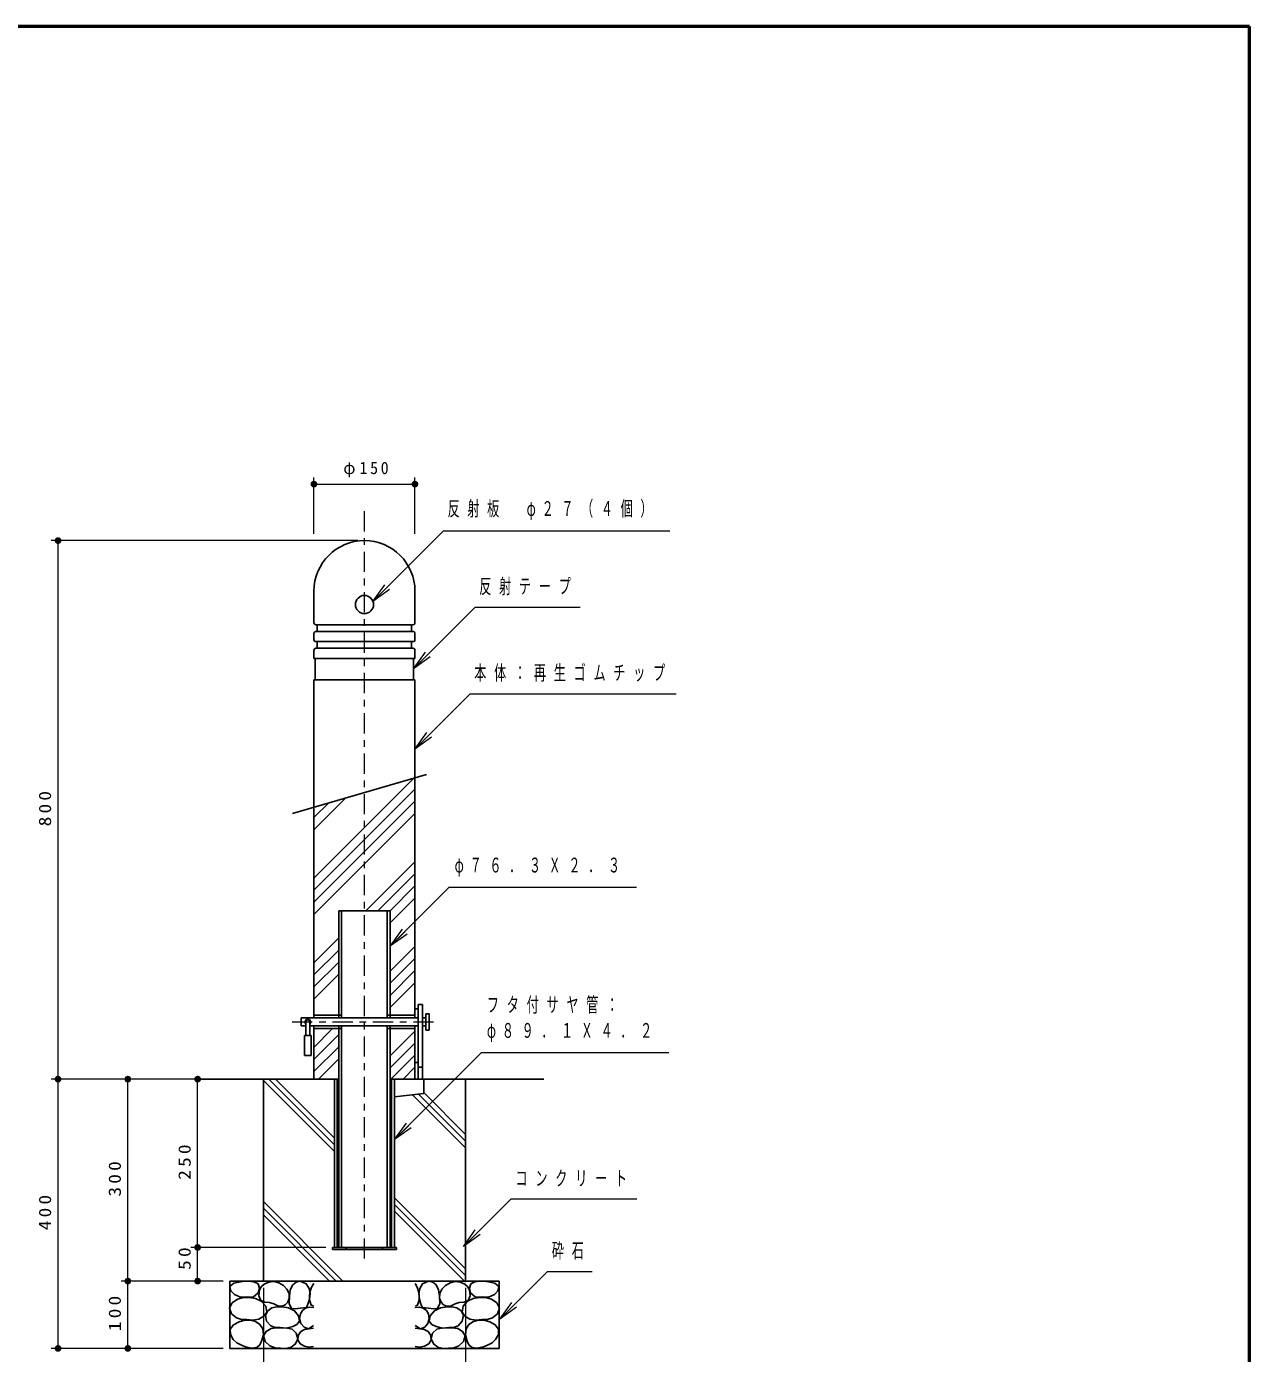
# Model space of a CAD drawing. Units: millimetres on the paper, scale 1:10. Extents: x -365 to 10, y -47 to 257.
# Drawn here: x -181.6 to 0, y 59.9 to 257 of the extents above; entities that cross this region are included whole.
import ezdxf

# ---------------------------------------------------------------- set-up
doc = ezdxf.new("R2010")
doc.units = ezdxf.units.MM
doc.linetypes.add('USER2', pattern=[6, 3, -1, 1, -1])
doc.layers.add('LY_1', color=7, linetype='Continuous', lineweight=25)
doc.layers.add('LY_2', color=7, linetype='Continuous', lineweight=13)
doc.styles.add('ＭＳ ゴシック', font='')
doc.styles.get('ＭＳ ゴシック').set_extended_font_data('MS Gothic')

# ---------------------------------------------------------------- blocks, each defined once
blk = doc.blocks.new('filled_dot')
at = {"color": 0, "linetype": 'Continuous', "lineweight": -2, "const_width": 1.25}
blk.add_lwpolyline([(-0.625, 0, 1), (0.625, 0, 1)], format="xyb", close=True, dxfattribs=at)

msp = doc.modelspace()

# ---------------------------------------------------------------- linework, layer by layer
at = {"layer": 'LY_1', "lineweight": 13}
for p, q in [((-138.91, 181.632), (-138.91, 190.019)), ((-123.91, 181.632), (-123.91, 190.019)), ((-138.91, 189.019), (-123.91, 189.019)), ((-132.41, 180.632), (-177.904, 180.632)), ((-176.904, 100.632), (-176.904, 180.632)), ((-130.148, 171.609), (-128.38, 174.084)), ((-130.148, 171.609), (-128.026, 173.731)), ((-127.673, 173.377), (-130.148, 171.609)), ((-124.11, 161.584), (-122.343, 164.059)), ((-124.11, 161.584), (-121.989, 163.705)), ((-121.636, 163.352), (-124.11, 161.584)), ((-123.91, 149.675), (-122.143, 152.15)), ((-123.91, 149.675), (-121.789, 151.797)), ((-121.436, 151.443), (-123.91, 149.675)), ((-138.91, 130.497), (-124.037, 145.37)), ((-138.91, 128.701), (-123.91, 143.701)), ((-138.91, 137.681), (-134.18, 142.412)), ((-138.91, 126.905), (-123.91, 141.905)), ((-138.91, 139.477), (-136.715, 141.672)), ((-138.91, 125.109), (-123.91, 140.109)), ((-131.204, 125.632), (-123.91, 132.925)), ((-129.408, 125.632), (-123.91, 131.129)), ((-127.612, 125.632), (-123.91, 129.333)), ((-127.595, 123.852), (-123.91, 127.537)), ((-127.53, 120.413), (-125.762, 122.888)), ((-127.53, 120.413), (-125.408, 122.534)), ((-138.91, 117.925), (-135.225, 121.61)), ((-127.595, 116.667), (-123.91, 120.352)), ((-125.055, 122.181), (-127.53, 120.413)), ((-138.91, 116.129), (-135.225, 119.814)), ((-127.595, 114.871), (-123.91, 118.556)), ((-138.91, 114.333), (-135.225, 118.018)), ((-127.595, 113.075), (-123.91, 116.76)), ((-138.91, 112.537), (-135.225, 116.222)), ((-127.595, 111.279), (-123.91, 114.964)), ((-138.91, 105.352), (-136.131, 108.132)), ((-138.91, 103.556), (-135.225, 107.241)), ((-127.595, 104.095), (-123.91, 107.78)), ((-138.91, 101.76), (-135.225, 105.445)), ((-127.595, 102.299), (-123.91, 105.984)), ((-138.243, 100.632), (-135.225, 103.649)), ((-127.467, 100.632), (-123.91, 104.188)), ((-156.636, 100.632), (-177.904, 100.632)), ((-176.904, 60.632), (-176.904, 100.632)), ((-166.541, 70.632), (-166.541, 100.632)), ((-156.636, 100.632), (-157.178, 100.632)), ((-156.178, 75.632), (-156.178, 100.632)), ((-146.589, 100.632), (-135.865, 89.908)), ((-145.599, 100.632), (-135.865, 90.898)), ((-144.609, 100.632), (-135.865, 91.888)), ((-125.671, 100.632), (-123.91, 102.392)), ((-122.61, 98.633), (-116.41, 92.433)), ((-124.269, 98.311), (-116.41, 90.453)), ((-123.375, 98.407), (-116.41, 91.443)), ((-126.955, 91.642), (-125.188, 94.117)), ((-126.955, 91.642), (-124.834, 93.763)), ((-124.481, 93.41), (-126.955, 91.642)), ((-126.955, 82.978), (-116.41, 72.433)), ((-146.41, 82.433), (-134.609, 70.632)), ((-146.41, 81.443), (-135.599, 70.632)), ((-126.955, 81.988), (-116.41, 71.443)), ((-126.955, 80.998), (-116.41, 70.453)), ((-146.41, 80.453), (-136.589, 70.632)), ((-116.715, 75.781), (-114.947, 78.256)), ((-116.715, 75.781), (-114.594, 77.902)), ((-114.24, 77.548), (-116.715, 75.781)), ((-137.16, 75.632), (-157.178, 75.632)), ((-156.178, 70.632), (-156.178, 75.632)), ((-152.41, 70.632), (-167.541, 70.632)), ((-166.541, 60.632), (-166.541, 70.632)), ((-152.41, 70.632), (-157.178, 70.632)), ((-146.41, 69.632), (-146.41, 49.571)), ((-116.41, 69.632), (-116.41, 49.571)), ((-111.316, 64.983), (-109.548, 67.458)), ((-111.316, 64.983), (-109.195, 67.105)), ((-108.841, 66.751), (-111.316, 64.983)), ((-152.41, 60.632), (-177.904, 60.632))]:
    msp.add_line(p, q, dxfattribs=at)
at = {"layer": 'LY_1', "linetype": 'USER2', "lineweight": 13}
for p, q in [((-131.41, 73.984), (-131.41, 185.632)), ((-142.147, 109.132), (-120.397, 109.132))]:
    msp.add_line(p, q, dxfattribs=at)
at = {"layer": 'LY_1'}
for p, q in [((-138.91, 168.432), (-138.91, 173.132)), ((-123.91, 168.432), (-123.91, 173.132)), ((-138.61, 168.132), (-124.21, 168.132)), ((-138.41, 167.132), (-138.41, 168.132)), ((-124.41, 167.132), (-124.41, 168.132)), ((-138.91, 165.932), (-138.91, 166.832)), ((-138.61, 167.132), (-124.21, 167.132)), ((-138.61, 165.632), (-124.21, 165.632)), ((-138.41, 164.632), (-138.41, 165.632)), ((-124.41, 164.632), (-124.41, 165.632)), ((-123.91, 165.932), (-123.91, 166.832)), ((-138.91, 163.132), (-138.91, 164.332)), ((-138.61, 164.632), (-124.21, 164.632)), ((-123.91, 163.132), (-123.91, 164.332)), ((-138.91, 163.132), (-123.91, 163.132)), ((-138.71, 159.932), (-138.71, 163.132)), ((-124.11, 159.932), (-124.11, 163.132)), ((-138.91, 159.932), (-123.91, 159.932)), ((-138.91, 109.732), (-138.91, 159.932)), ((-123.91, 109.732), (-123.91, 159.932)), ((-122.188, 145.91), (-142.085, 140.106)), ((-135.225, 125.632), (-127.595, 125.632)), ((-135.225, 109.732), (-135.225, 125.632)), ((-134.805, 109.732), (-134.805, 125.632)), ((-128.015, 109.732), (-128.015, 125.632)), ((-127.595, 109.732), (-127.595, 125.632)), ((-123.91, 111.082), (-123.41, 111.082)), ((-123.41, 111.732), (-122.81, 111.732)), ((-123.41, 100.632), (-123.41, 111.732)), ((-122.81, 100.632), (-122.81, 111.732)), ((-140.81, 109.732), (-123.41, 109.732)), ((-140.81, 108.532), (-140.81, 109.732)), ((-140.81, 108.532), (-140.11, 108.532)), ((-140.11, 109.132), (-140.11, 107.132)), ((-139.51, 109.132), (-139.51, 107.132)), ((-139.51, 108.532), (-123.41, 108.532)), ((-138.91, 110.132), (-134.805, 110.132)), ((-138.91, 100.632), (-138.91, 108.532)), ((-135.225, 75.632), (-135.225, 108.532)), ((-134.805, 75.632), (-134.805, 108.532)), ((-128.015, 110.132), (-123.91, 110.132)), ((-128.015, 75.632), (-128.015, 108.532)), ((-127.595, 75.632), (-127.595, 108.532)), ((-123.91, 100.632), (-123.91, 108.532)), ((-122.81, 109.732), (-122.31, 109.732)), ((-122.81, 108.532), (-122.31, 108.532)), ((-122.31, 110.332), (-121.81, 110.332)), ((-122.31, 107.932), (-122.31, 110.332)), ((-121.81, 107.932), (-121.81, 110.332)), ((-140.31, 107.132), (-139.31, 107.132)), ((-140.31, 104.132), (-140.31, 107.132)), ((-139.31, 104.132), (-139.31, 107.132)), ((-138.91, 108.132), (-134.805, 108.132)), ((-128.015, 108.132), (-123.91, 108.132)), ((-122.31, 107.932), (-121.81, 107.932)), ((-140.31, 104.132), (-139.31, 104.132)), ((-123.91, 103.082), (-123.41, 103.082)), ((-155.636, 100.632), (-135.225, 100.632)), ((-146.41, 70.632), (-146.41, 100.632)), ((-135.865, 75.632), (-135.865, 100.632)), ((-135.445, 75.632), (-135.445, 100.632)), ((-127.595, 100.632), (-104.788, 100.632)), ((-127.375, 75.632), (-127.375, 100.632)), ((-126.955, 75.632), (-126.955, 100.632)), ((-123.41, 102.432), (-122.81, 102.432)), ((-122.61, 98.489), (-122.61, 100.632)), ((-116.41, 70.632), (-116.41, 100.632)), ((-122.61, 98.489), (-126.955, 98.024)), ((-136.16, 75.632), (-126.66, 75.632)), ((-136.16, 75.312), (-136.16, 75.632)), ((-136.16, 75.312), (-126.66, 75.312)), ((-134.11, 75.312), (-134.11, 75.632)), ((-128.71, 75.312), (-128.71, 75.632)), ((-126.66, 75.312), (-126.66, 75.632)), ((-151.41, 70.632), (-151.41, 60.632)), ((-151.41, 70.632), (-111.41, 70.632)), ((-111.41, 70.632), (-111.41, 60.632)), ((-151.41, 60.632), (-111.41, 60.632))]:
    msp.add_line(p, q, dxfattribs=at)
at = {"layer": 'LY_1', "lineweight": 13}
for points in [[(-130.148, 171.609), (-119.652, 182.105), (-86.062, 182.105)], [(-124.11, 161.584), (-114.957, 170.737), (-99.367, 170.737)], [(-123.91, 149.675), (-115.699, 157.887), (-85.108, 157.887)], [(-127.53, 120.413), (-118.81, 129.133), (-91.016, 129.133)], [(-126.955, 91.642), (-114.026, 104.571), (-86.232, 104.571)], [(-116.715, 75.781), (-109.644, 82.852), (-90.979, 82.852)], [(-111.316, 64.983), (-104.245, 72.054), (-97.58, 72.054)]]:
    msp.add_lwpolyline(points, dxfattribs=at)
at = {"layer": 'LY_1'}
for points in [[(-148.877, 68.282), (-149.815, 68.258), (-150.71, 68.629), (-151.232, 69.206), (-151.38, 69.818), (-150.791, 70.312), (-149.818, 70.537), (-149.203, 70.599), (-148.604, 70.611), (-147.813, 70.544), (-147.192, 70.215), (-147.005, 69.597), (-147.167, 68.901), (-147.91, 68.257)], [(-144.293, 66.969), (-144.867, 67.243), (-145.482, 67.44), (-146.197, 67.523), (-146.795, 67.737), (-147.108, 68.444), (-146.994, 69.323), (-146.709, 69.805), (-146.3, 70.165), (-145.611, 70.481), (-144.863, 70.562), (-144.12, 70.375), (-143.45, 69.967), (-142.926, 69.433), (-142.608, 68.778), (-142.575, 68.117), (-142.806, 67.489), (-143.172, 67.1), (-143.649, 66.894)], [(-140.031, 66.721), (-140.948, 66.622), (-141.666, 66.508), (-142.261, 66.572), (-142.594, 67.305), (-142.558, 68.406), (-142.428, 69.33), (-142.063, 70.066), (-141.563, 70.454), (-140.948, 70.611), (-140.056, 70.24), (-139.623, 69.552), (-139.486, 68.728), (-139.573, 67.953), (-139.808, 67.217)], [(-122.79, 66.721), (-121.873, 66.622), (-121.155, 66.508), (-120.56, 66.572), (-120.227, 67.305), (-120.263, 68.406), (-120.393, 69.33), (-120.758, 70.066), (-121.258, 70.454), (-121.873, 70.611), (-122.765, 70.24), (-123.198, 69.552), (-123.335, 68.728), (-123.247, 67.953), (-123.013, 67.217)], [(-118.528, 66.969), (-117.954, 67.243), (-117.339, 67.44), (-116.624, 67.523), (-116.026, 67.737), (-115.713, 68.444), (-115.827, 69.323), (-116.112, 69.805), (-116.521, 70.165), (-117.21, 70.481), (-117.958, 70.562), (-118.701, 70.375), (-119.371, 69.967), (-119.895, 69.433), (-120.213, 68.778), (-120.246, 68.117), (-120.015, 67.489), (-119.649, 67.1), (-119.172, 66.894)], [(-113.944, 68.282), (-113.006, 68.258), (-112.11, 68.629), (-111.589, 69.206), (-111.441, 69.818), (-112.03, 70.312), (-113.003, 70.537), (-113.617, 70.599), (-114.217, 70.611), (-115.008, 70.544), (-115.629, 70.215), (-115.816, 69.597), (-115.654, 68.901), (-114.91, 68.257)], [(-148.877, 64.937), (-149.653, 64.924), (-150.413, 65.16), (-151.153, 65.783), (-151.454, 66.597), (-151.07, 67.387), (-150.264, 67.96), (-149.378, 68.203), (-148.48, 68.208), (-147.568, 68.057), (-146.721, 67.638), (-146.071, 66.888), (-145.903, 66.027), (-146.329, 65.404), (-147.068, 64.986), (-147.984, 64.816)], [(-113.944, 64.937), (-113.168, 64.924), (-112.408, 65.16), (-111.668, 65.783), (-111.367, 66.597), (-111.751, 67.387), (-112.557, 67.96), (-113.443, 68.203), (-114.341, 68.208), (-115.253, 68.057), (-116.1, 67.638), (-116.749, 66.888), (-116.918, 66.027), (-116.492, 65.404), (-115.753, 64.986), (-114.837, 64.816)], [(-143.946, 63.748), (-144.646, 63.756), (-145.309, 63.995), (-145.938, 64.682), (-146.102, 65.556), (-145.758, 66.205), (-145.135, 66.647), (-144.405, 66.812), (-143.649, 66.795), (-142.68, 66.656), (-141.79, 66.225), (-141.178, 65.496), (-141.047, 64.689), (-141.433, 64.203), (-142.063, 63.871), (-143.016, 63.663)], [(-118.875, 63.748), (-118.175, 63.756), (-117.512, 63.995), (-116.883, 64.682), (-116.719, 65.556), (-117.063, 66.205), (-117.686, 66.647), (-118.416, 66.812), (-119.172, 66.795), (-120.14, 66.656), (-121.031, 66.225), (-121.643, 65.496), (-121.774, 64.689), (-121.388, 64.203), (-120.758, 63.871), (-119.805, 63.663)], [(-148.356, 60.7), (-149.077, 60.873), (-149.769, 61.146), (-150.368, 61.475), (-150.884, 61.939), (-151.299, 62.703), (-151.33, 63.5), (-150.833, 64.136), (-150.017, 64.565), (-149.181, 64.807), (-148.362, 64.849), (-147.588, 64.64), (-146.932, 64.177), (-146.498, 63.525), (-146.412, 62.626), (-146.672, 61.691), (-146.933, 61.173), (-147.316, 60.799), (-147.819, 60.66)], [(-143.872, 60.674), (-144.666, 60.705), (-145.433, 60.996), (-146.145, 61.673), (-146.374, 62.508), (-145.978, 63.151), (-145.259, 63.573), (-144.398, 63.702), (-143.525, 63.672), (-142.821, 63.661), (-142.162, 63.499), (-141.532, 62.884), (-141.319, 62.037), (-141.645, 61.306), (-142.31, 60.798), (-143.086, 60.605)], [(-118.949, 60.674), (-118.155, 60.705), (-117.388, 60.996), (-116.676, 61.673), (-116.447, 62.508), (-116.843, 63.151), (-117.562, 63.573), (-118.423, 63.702), (-119.296, 63.672), (-120, 63.661), (-120.659, 63.499), (-121.289, 62.884), (-121.502, 62.037), (-121.176, 61.306), (-120.51, 60.798), (-119.735, 60.605)], [(-114.464, 60.7), (-113.744, 60.873), (-113.052, 61.146), (-112.453, 61.475), (-111.937, 61.939), (-111.522, 62.703), (-111.491, 63.5), (-111.988, 64.136), (-112.804, 64.565), (-113.64, 64.807), (-114.459, 64.849), (-115.233, 64.64), (-115.889, 64.177), (-116.323, 63.525), (-116.409, 62.626), (-116.149, 61.691), (-115.888, 61.173), (-115.505, 60.799), (-115.002, 60.66)]]:
    msp.add_lwpolyline(points, close=True, dxfattribs=at)
for points in [[(-138.941, 70.289), (-139.25, 69.738), (-139.461, 69.149), (-139.559, 68.516), (-139.56, 67.836), (-139.312, 67.068), (-138.99, 66.944)], [(-123.88, 70.289), (-123.571, 69.738), (-123.36, 69.149), (-123.262, 68.516), (-123.261, 67.836), (-123.509, 67.068), (-123.831, 66.944)], [(-138.965, 64.02), (-139.733, 63.549), (-140.367, 63.764), (-140.849, 64.342), (-141.043, 65.051), (-140.923, 65.755), (-140.615, 66.263), (-140.155, 66.622), (-139.545, 66.765), (-138.916, 66.696)], [(-123.856, 64.02), (-123.087, 63.549), (-122.454, 63.764), (-121.972, 64.342), (-121.778, 65.051), (-121.898, 65.755), (-122.206, 66.263), (-122.666, 66.622), (-123.276, 66.765), (-123.905, 66.696)], [(-138.965, 60.898), (-139.642, 60.819), (-140.328, 60.948), (-140.955, 61.315), (-141.319, 61.889), (-141.26, 62.558), (-140.873, 63.128), (-140.293, 63.424), (-139.634, 63.549), (-138.965, 63.624)], [(-123.856, 60.898), (-123.179, 60.819), (-122.493, 60.948), (-121.866, 61.315), (-121.502, 61.889), (-121.561, 62.558), (-121.948, 63.128), (-122.528, 63.424), (-123.187, 63.549), (-123.856, 63.624)]]:
    msp.add_lwpolyline(points, dxfattribs=at)
msp.add_circle((-131.41, 171.132), 1.35, dxfattribs=at)
for centre, radius, start, end in [((-131.41, 173.132), 7.5, 0, 180), ((-138.61, 168.432), 0.3, 179.99999, 270), ((-124.21, 168.432), 0.3, 270, 0), ((-138.61, 166.832), 0.3, 90, 180), ((-138.61, 165.932), 0.3, 179.99999, 270), ((-124.21, 166.832), 0.3, 0, 90), ((-124.21, 165.932), 0.3, 270, 0), ((-138.61, 164.332), 0.3, 90, 180), ((-124.21, 164.332), 0.3, 0, 90), ((-139.81, 109.132), 0.4, 318.59038, 221.40963), ((-139.81, 109.132), 0.3, 359.99999, 180)]:
    msp.add_arc(centre, radius, start, end, dxfattribs=at)
at = {"layer": 'LY_2', "lineweight": 50}
for p, q in [((0, 257), (-365, 257)), ((0, 0), (0, 257))]:
    msp.add_line(p, q, dxfattribs=at)

# ---------------------------------------------------------------- block references
at = {"layer": 'LY_1', "lineweight": 13, "xscale": 0.4, "yscale": 0.4}
msp.add_blockref('filled_dot', (-138.91, 189.019), dxfattribs=at)
for p, rotation in [((-123.91, 189.019), 180), ((-176.904, 180.632), 270), ((-176.904, 100.632), 270), ((-176.904, 100.632), 90), ((-166.541, 100.632), 270), ((-156.178, 100.632), 270), ((-156.178, 75.632), 270), ((-166.541, 70.632), 270), ((-156.178, 70.632), 90), ((-176.904, 60.632), 90), ((-166.541, 60.632), 90)]:
    msp.add_blockref('filled_dot', p, dxfattribs=dict(at, rotation=rotation))

# ---------------------------------------------------------------- texts
at = {"layer": 'LY_1', "style": 'ＭＳ ゴシック'}
for s, insert, char_height, attachment_point in [('\\T1.33;\\W0.95;φ150', (-130.98, 190.019), 1.833, 8), ('\\T1.63;\\W0.6;反射板\u3000φ２７（４個）', (-119.062, 185.105), 2.199, 4), ('\\T1.64;\\W0.6;反射テープ', (-114.367, 173.737), 2.199, 4), ('\\T1.64;\\W0.6;本体：再生ゴムチップ', (-115.108, 160.887), 2.199, 4), ('\\T1.63;\\W0.6;φ７６．３Ｘ２．３', (-118.016, 132.133), 2.199, 4), ('\\T1.64;\\W0.6;フタ付サヤ管：', (-113.232, 111.571), 2.199, 4), ('\\T1.63;\\W0.6;φ８９．１Ｘ４．２', (-113.232, 107.571), 2.199, 4), ('\\T1.64;\\W0.6;コンクリート', (-108.979, 85.852), 2.199, 4), ('\\T1.64;\\W0.6;砕石', (-103.58, 75.054), 2.199, 4)]:
    msp.add_mtext(s, dxfattribs=dict(at, insert=insert, char_height=char_height, attachment_point=attachment_point))
at = {"layer": 'LY_1', "char_height": 1.833, "attachment_point": 8, "rotation": 90, "style": 'ＭＳ ゴシック'}
for s, insert in [('\\T1.33;\\W1.15;800', (-177.904, 141.048)), ('\\T1.33;\\W1.15;250', (-157.178, 88.547)), ('\\T1.33;\\W1.15;300', (-167.541, 86.048)), ('\\T1.33;\\W1.15;400', (-177.904, 81.048)), ('\\T1.34;\\W1.15;50', (-157.178, 74.212)), ('\\T1.33;\\W1.15;100', (-167.541, 66.06))]:
    msp.add_mtext(s, dxfattribs=dict(at, insert=insert))

doc.saveas('drawing.dxf')
